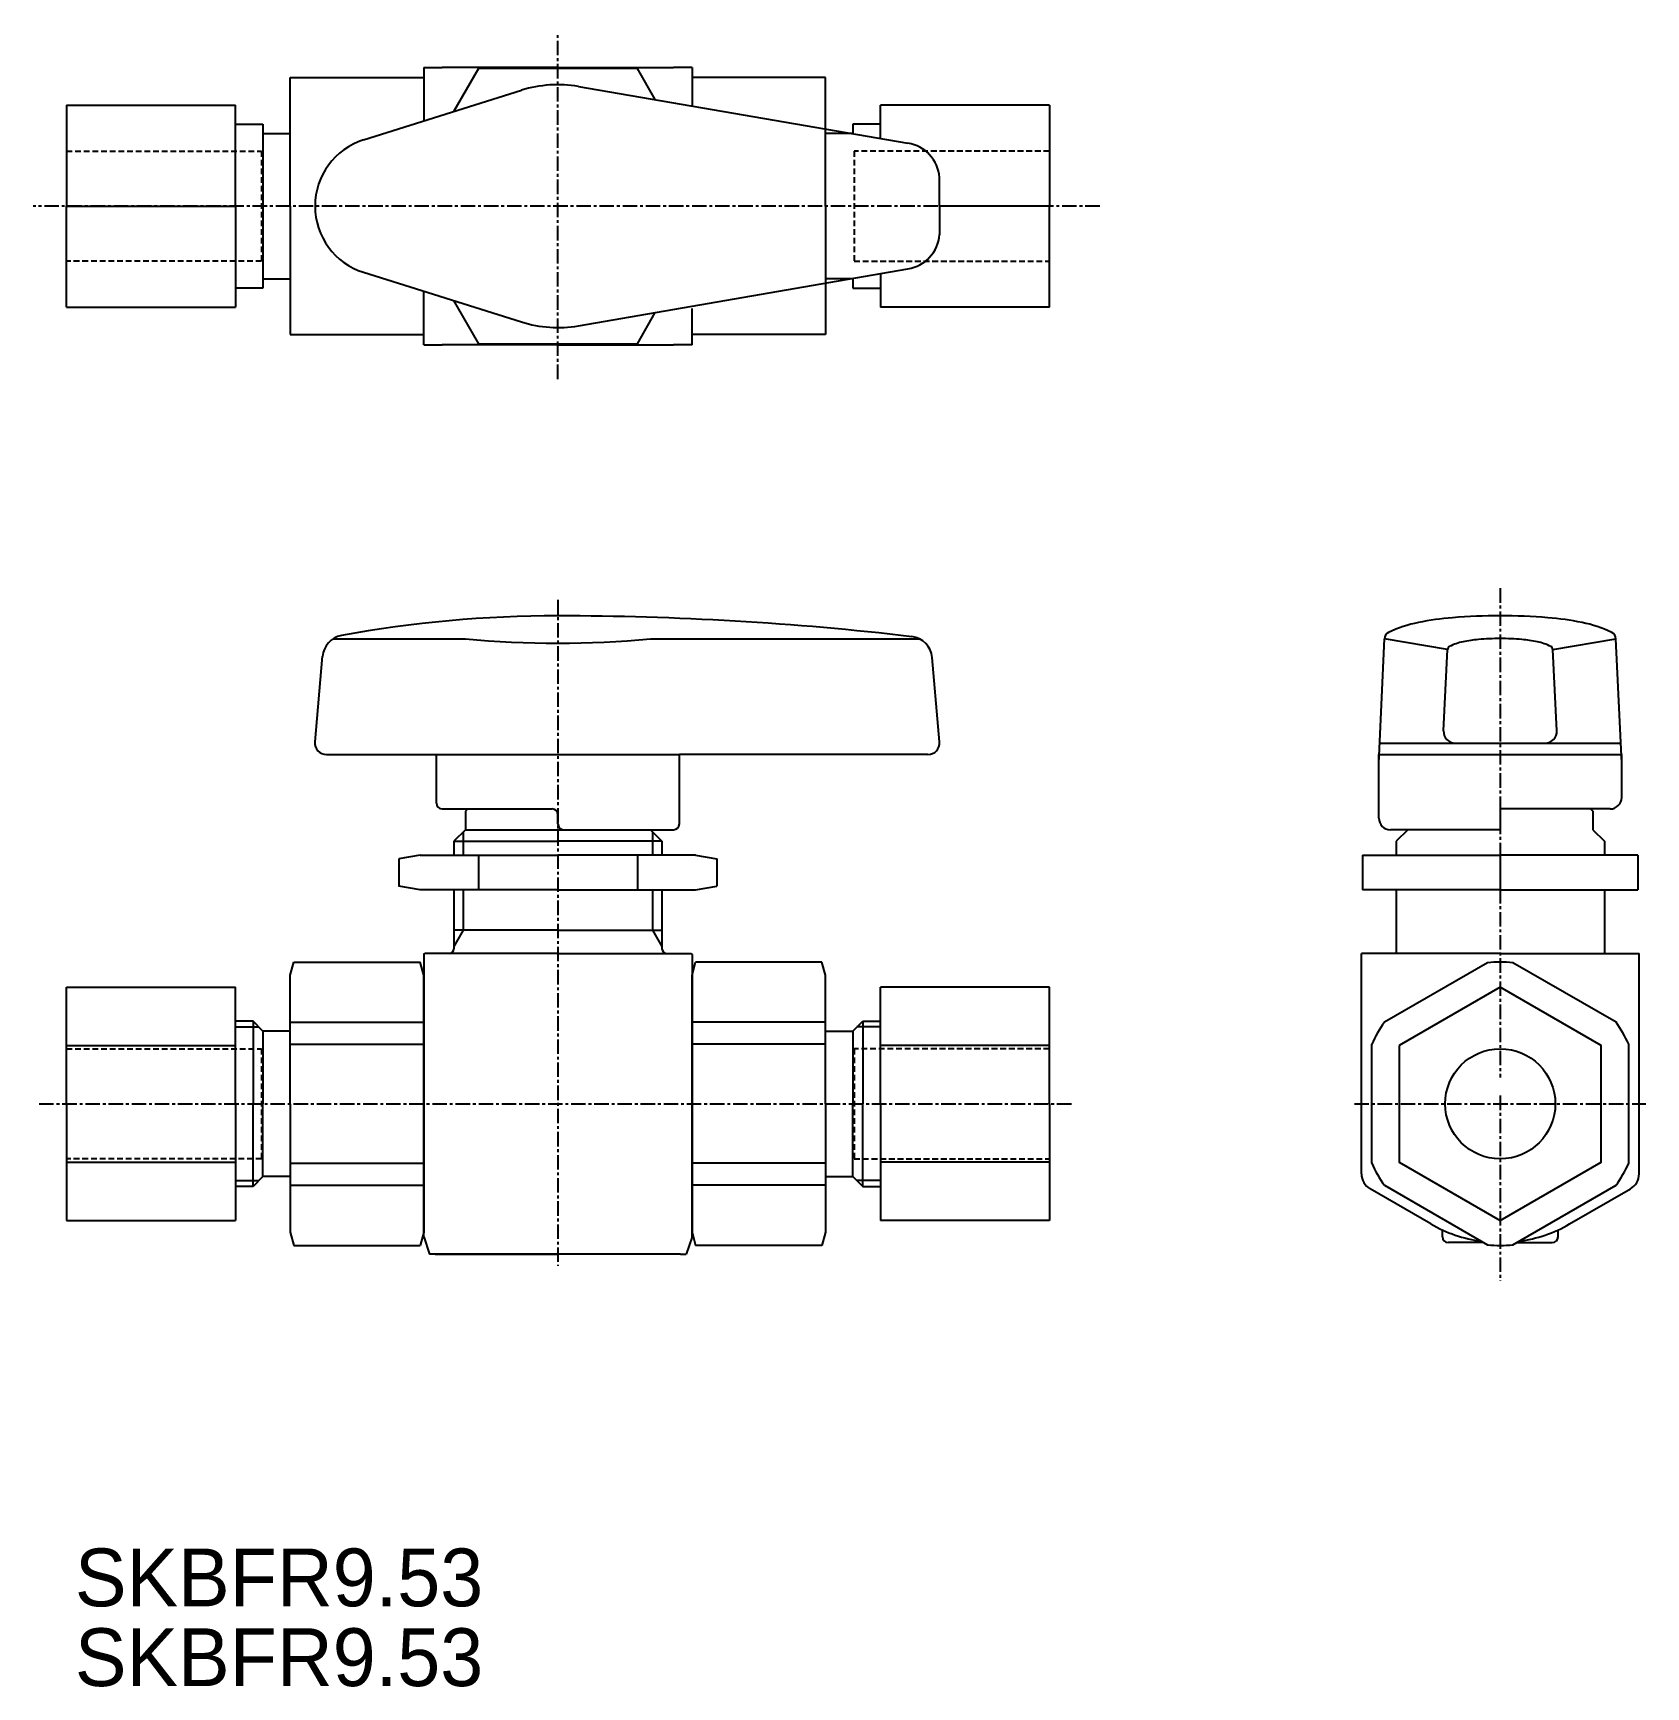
# Model space of a CAD drawing. Extents: x -73 to 66, y 156 to 299.
import ezdxf

# ---------------------------------------------------------------- set-up
doc = ezdxf.new("R2010")
doc.units = 0
doc.linetypes.add('CENTER', pattern=[2, 1.25, -0.25, 0.25, -0.25])
doc.linetypes.add('DASHED', pattern=[0.75, 0.5, -0.25])
doc.layers.get('0').update_dxf_attribs({"linetype": 'CONTINUOUS'})
doc.layers.add('CENTER', color=1, linetype='CENTER')

msp = doc.modelspace()

# ---------------------------------------------------------------- linework, layer by layer
at = {"color": 7, "linetype": 'CONTINUOUS'}
for p, q in [((-39.44, 296.46), (-39.44, 293.31)), ((-39.44, 296.46), (-37.84, 296.46)), ((-38.94, 296.46), (-37.84, 296.46)), ((-27.84, 296.46), (-37.84, 296.46)), ((-34.71, 296.36), (-36.84, 292.67)), ((-20.97, 296.36), (-34.71, 296.36)), ((-27.84, 296.46), (-17.84, 296.46)), ((-19.42, 293.67), (-20.97, 296.36)), ((-16.24, 296.46), (-17.84, 296.46)), ((-16.24, 296.46), (-16.24, 293.13)), ((-50.98, 284.46), (-50.98, 295.58)), ((-50.98, 295.58), (-39.44, 295.58)), ((-39.44, 295.96), (-39.44, 291.82)), ((-26.07, 294.81), (2.42, 289.89)), ((-4.7, 295.58), (-16.24, 295.58)), ((-4.7, 284.46), (-4.7, 295.58)), ((-44.64, 290.19), (-30.99, 294.48)), ((-70.34, 293.19), (-70.34, 284.46)), ((-70.34, 293.19), (-55.72, 293.19)), ((-55.72, 284.46), (-55.72, 293.19)), ((14.66, 293.19), (0.04, 293.19)), ((0.04, 290.3), (0.04, 293.19)), ((14.66, 293.19), (14.66, 284.46)), ((-55.72, 291.56), (-53.34, 291.56)), ((-53.34, 291.56), (-53.34, 284.46)), ((-53.34, 290.75), (-50.98, 290.75)), ((-2.34, 290.75), (-4.7, 290.75)), ((0.04, 291.56), (-2.34, 291.56)), ((-2.34, 291.56), (-2.34, 290.71)), ((5.16, 284.46), (5.16, 286.93)), ((-70.34, 284.46), (-55.72, 284.46)), ((-70.34, 275.73), (-70.34, 284.46)), ((-55.72, 284.46), (-55.72, 275.73)), ((-53.34, 284.46), (-53.34, 277.36)), ((-50.98, 284.46), (-50.98, 273.35)), ((-4.7, 284.46), (-4.7, 273.35)), ((5.16, 284.46), (5.16, 281.99)), ((14.66, 284.46), (5.16, 284.46)), ((6.66, 284.46), (5.16, 284.46)), ((14.66, 275.73), (14.66, 284.46)), ((-26.07, 274.11), (2.42, 279.04)), ((-53.34, 278.18), (-50.98, 278.18)), ((-44.64, 278.74), (-30.99, 274.45)), ((-2.34, 278.18), (-4.7, 278.18)), ((-2.34, 278.22), (-2.34, 277.36)), ((0.04, 278.63), (0.04, 275.73)), ((-53.34, 277.36), (-55.72, 277.36)), ((-39.44, 272.96), (-39.44, 277.11)), ((-39.44, 272.96), (-39.44, 276.86)), ((-36.87, 276.3), (-34.71, 272.56)), ((-2.34, 277.36), (0.04, 277.36)), ((-70.34, 275.73), (-55.72, 275.73)), ((-39.44, 272.46), (-39.44, 275.62)), ((-20.97, 272.56), (-19.42, 275.25)), ((-16.24, 272.46), (-16.24, 275.62)), ((-16.24, 272.96), (-16.24, 275.62)), ((14.66, 275.73), (0.04, 275.73)), ((-50.98, 273.35), (-39.44, 273.35)), ((-4.7, 273.35), (-16.24, 273.35)), ((-39.44, 272.46), (-37.84, 272.46)), ((-38.94, 272.46), (-37.84, 272.46)), ((-38.94, 272.46), (-37.84, 272.46)), ((-27.84, 272.46), (-37.84, 272.46)), ((-34.71, 272.56), (-20.97, 272.56)), ((-27.84, 272.46), (-17.84, 272.46)), ((-16.74, 272.46), (-17.84, 272.46)), ((-16.24, 272.46), (-17.84, 272.46)), ((-47.29, 247.03), (-35.84, 247.03)), ((-19.84, 247.03), (3.42, 247.03)), ((43.14, 236.28), (43.64, 247.05)), ((49.09, 246.12), (43.64, 247.05)), ((48.74, 239.08), (49.09, 246.12)), ((58.18, 246.12), (63.63, 247.05)), ((58.53, 239.08), (58.18, 246.12)), ((64.14, 236.28), (63.63, 247.05)), ((-48.84, 238.12), (-48.19, 245.53)), ((5.16, 238.12), (4.52, 245.41)), ((43.22, 238.03), (64.05, 238.03)), ((-47.85, 237.03), (-38.34, 237.03)), ((-38.34, 237.03), (-17.34, 237.03)), ((-38.34, 232.83), (-38.34, 237.03)), ((-17.34, 231.03), (-17.34, 237.03)), ((4.16, 237.03), (-17.34, 237.03)), ((43.14, 231.53), (43.14, 237.03)), ((43.17, 237.03), (64.1, 237.03)), ((64.14, 233.33), (64.14, 237.03)), ((-37.84, 232.33), (-28.34, 232.33)), ((-35.64, 232.33), (-35.84, 232.13)), ((-35.84, 232.13), (-35.84, 230.53)), ((-35.84, 231.83), (-35.84, 231.03)), ((-27.84, 231.03), (-27.84, 231.83)), ((61.44, 232.33), (53.64, 232.33)), ((63.14, 232.33), (53.64, 232.33)), ((53.64, 232.33), (53.64, 230.53)), ((53.64, 232.13), (53.64, 230.53)), ((61.44, 232.33), (61.64, 232.13)), ((61.64, 232.13), (61.64, 230.53)), ((-35.84, 230.53), (-36.84, 229.53)), ((-36.03, 230.34), (-36.03, 228.33)), ((-35.84, 230.53), (-17.84, 230.53)), ((-27.34, 230.53), (-19.84, 230.53)), ((-19.84, 230.53), (-18.84, 229.53)), ((-19.65, 230.34), (-19.65, 228.33)), ((53.64, 230.53), (44.14, 230.53)), ((45.64, 230.53), (44.64, 229.53)), ((61.64, 230.53), (62.64, 229.53)), ((-36.84, 229.53), (-27.84, 229.53)), ((-36.84, 229.53), (-36.84, 228.33)), ((-18.84, 229.53), (-27.84, 229.53)), ((-18.84, 229.53), (-18.84, 228.33)), ((44.64, 229.53), (44.64, 228.33)), ((62.64, 229.53), (62.64, 228.33)), ((-39.74, 228.33), (-41.58, 228.01)), ((-41.58, 228.01), (-41.58, 225.66)), ((-39.74, 228.33), (-27.84, 228.33)), ((-34.71, 228.33), (-34.71, 225.33)), ((-15.94, 228.33), (-27.84, 228.33)), ((-20.97, 228.33), (-20.97, 225.33)), ((-15.94, 228.33), (-14.1, 228.01)), ((-14.1, 228.01), (-14.1, 225.66)), ((41.74, 228.33), (53.64, 228.33)), ((41.74, 228.33), (41.74, 225.33)), ((65.54, 228.33), (53.64, 228.33)), ((53.64, 228.33), (53.64, 225.33)), ((65.54, 228.33), (65.54, 225.33)), ((-39.74, 225.33), (-41.58, 225.66)), ((-27.84, 225.33), (-39.74, 225.33)), ((-36.84, 225.33), (-36.84, 220.23)), ((-36.03, 225.33), (-36.03, 221.83)), ((-27.84, 225.33), (-15.94, 225.33)), ((-19.65, 225.33), (-19.65, 221.83)), ((-18.84, 225.33), (-18.84, 220.23)), ((-15.94, 225.33), (-14.1, 225.66)), ((53.64, 225.33), (41.74, 225.33)), ((44.64, 225.33), (44.64, 219.83)), ((53.64, 225.33), (65.54, 225.33)), ((62.64, 225.33), (62.64, 219.83)), ((-27.84, 221.83), (-36.84, 221.83)), ((-36.03, 221.83), (-36.84, 220.42)), ((-27.84, 221.83), (-18.84, 221.83)), ((-19.65, 221.83), (-18.84, 220.42)), ((-50.98, 217.95), (-50.68, 219.08)), ((-50.68, 219.08), (-39.75, 219.08)), ((-39.44, 217.95), (-39.75, 219.08)), ((-39.44, 219.83), (-39.44, 216.13)), ((-39.39, 219.83), (-39.44, 219.78)), ((-39.34, 219.83), (-39.44, 219.73)), ((-39.44, 219.73), (-39.44, 206.83)), ((-27.84, 219.83), (-39.34, 219.83)), ((-27.84, 219.83), (-16.34, 219.83)), ((-16.34, 219.83), (-16.24, 219.73)), ((-16.24, 219.73), (-16.24, 206.83)), ((-16.24, 217.95), (-15.94, 219.08)), ((-5.01, 219.08), (-15.94, 219.08)), ((-4.7, 217.95), (-5.01, 219.08)), ((41.64, 200.77), (41.64, 219.83)), ((53.64, 219.83), (41.64, 219.83)), ((44.24, 219.83), (43.04, 219.83)), ((53.64, 219.83), (65.64, 219.83)), ((63.04, 219.83), (64.24, 219.83)), ((65.64, 200.77), (65.64, 219.83)), ((-50.98, 206.83), (-50.98, 217.95)), ((-39.44, 206.83), (-39.44, 217.95)), ((-39.44, 214.23), (-39.44, 217.95)), ((-16.24, 206.83), (-16.24, 217.95)), ((-16.24, 214.23), (-16.24, 217.95)), ((-4.7, 206.83), (-4.7, 217.95)), ((-70.34, 206.83), (-70.34, 216.91)), ((-70.34, 216.91), (-55.72, 216.91)), ((-55.72, 206.83), (-55.72, 216.91)), ((0.04, 206.83), (0.04, 216.91)), ((14.66, 216.91), (0.04, 216.91)), ((14.66, 206.83), (14.66, 216.91)), ((-54.2, 213.98), (-55.72, 213.98)), ((-55.72, 213.48), (-53.7, 213.48)), ((-54.2, 213.98), (-54.2, 206.83)), ((-53.34, 213.12), (-54.2, 213.98)), ((-53.34, 213.12), (-53.34, 206.83)), ((-50.98, 213.12), (-53.34, 213.12)), ((-50.98, 213.88), (-39.44, 213.88)), ((-4.7, 213.88), (-16.24, 213.88)), ((-4.7, 213.12), (-2.34, 213.12)), ((-2.34, 213.12), (-1.48, 213.98)), ((-2.34, 213.12), (-2.34, 206.83)), ((0.04, 213.48), (-1.98, 213.48)), ((-1.48, 213.98), (-1.48, 206.83)), ((-1.48, 213.98), (0.04, 213.98)), ((-70.34, 211.87), (-55.72, 211.87)), ((-50.98, 211.98), (-39.44, 211.98)), ((-4.7, 211.98), (-16.24, 211.98)), ((14.66, 211.87), (0.04, 211.87)), ((-70.34, 206.83), (-70.34, 196.75)), ((-55.72, 206.83), (-55.72, 196.75)), ((-54.2, 199.69), (-54.2, 206.83)), ((-53.34, 200.55), (-53.34, 206.83)), ((-50.98, 206.83), (-50.98, 195.72)), ((-39.44, 195.33), (-39.44, 206.83)), ((-39.44, 206.83), (-39.44, 195.72)), ((-16.24, 195.33), (-16.24, 206.83)), ((-16.24, 206.83), (-16.24, 195.72)), ((-16.24, 206.83), (-16.24, 195.72)), ((-4.7, 206.83), (-4.7, 195.72)), ((-2.34, 200.55), (-2.34, 206.83)), ((-1.48, 199.69), (-1.48, 206.83)), ((0.04, 206.83), (0.04, 196.75)), ((14.66, 206.83), (14.66, 196.75)), ((-70.34, 201.79), (-55.72, 201.79)), ((-50.98, 201.68), (-39.44, 201.68)), ((-4.7, 201.68), (-16.24, 201.68)), ((14.66, 201.79), (0.04, 201.79)), ((-53.34, 200.55), (-54.2, 199.69)), ((-50.98, 200.55), (-53.34, 200.55)), ((-4.7, 200.55), (-2.34, 200.55)), ((-2.34, 200.55), (-1.48, 199.69)), ((-55.72, 200.19), (-53.7, 200.19)), ((-54.2, 199.69), (-55.72, 199.69)), ((-50.98, 199.78), (-39.44, 199.78)), ((-39.44, 199.43), (-39.44, 195.72)), ((-4.7, 199.78), (-16.24, 199.78)), ((-16.24, 199.43), (-16.24, 195.72)), ((0.04, 200.19), (-1.98, 200.19)), ((-1.48, 199.69), (0.04, 199.69)), ((47.64, 196.44), (42.39, 199.47)), ((59.64, 196.44), (64.89, 199.47)), ((-39.44, 195.33), (-39.44, 197.53)), ((-70.34, 196.75), (-55.72, 196.75)), ((14.66, 196.75), (0.04, 196.75)), ((-50.98, 195.72), (-50.68, 194.58)), ((-50.68, 194.58), (-39.75, 194.58)), ((-39.44, 195.72), (-39.75, 194.58)), ((-39.44, 195.33), (-38.94, 193.83)), ((-16.24, 195.33), (-16.74, 193.83)), ((-16.24, 195.72), (-15.94, 194.58)), ((-5.01, 194.58), (-15.94, 194.58)), ((-4.7, 195.72), (-5.01, 194.58)), ((48.64, 195.33), (48.64, 195.92)), ((52.19, 194.83), (49.14, 194.83)), ((55.08, 194.83), (58.14, 194.83)), ((58.64, 195.33), (58.64, 195.92)), ((-38.44, 193.83), (-38.94, 193.83)), ((-17.24, 193.83), (-38.44, 193.83)), ((-38.44, 193.83), (-27.84, 193.83)), ((-17.24, 193.83), (-38.44, 193.83)), ((-17.24, 193.83), (-27.84, 193.83)), ((-17.24, 193.83), (-16.74, 193.83))]:
    msp.add_line(p, q, dxfattribs=at)
at = {"color": 3, "linetype": 'DASHED'}
for p, q in [((-70.34, 289.22), (-53.46, 289.22)), ((-53.46, 289.22), (-53.46, 279.7)), ((14.66, 289.22), (-2.22, 289.22)), ((-2.22, 289.22), (-2.22, 279.7)), ((-53.46, 279.7), (-70.34, 279.7)), ((-2.22, 279.7), (14.66, 279.7)), ((-70.34, 211.59), (-53.46, 211.59)), ((-53.46, 211.59), (-53.46, 202.07)), ((14.66, 211.59), (-2.22, 211.59)), ((-2.22, 211.59), (-2.22, 202.07)), ((-53.46, 202.07), (-70.34, 202.07)), ((-2.22, 202.07), (14.66, 202.07))]:
    msp.add_line(p, q, dxfattribs=at)
at = {"color": 7, "linetype": 'CONTINUOUS', "flags": 128}
for points in [[(53.64, 249.03, 0.020431), (49.51, 248.86, 0.028378), (46.56, 248.45, 0.062618), (43.98, 247.59, 0.289032), (43.64, 247.05, 0.009664), (43.64, 247.03, 0.062618)], [(63.63, 247.05, 0.289032), (63.29, 247.59, 0.062618), (60.71, 248.45, 0.028378), (57.76, 248.86, 0.020431), (53.64, 249.03, 0.020431)], [(58.18, 246.12, 0.284649), (58.02, 246.38, 0.064681), (56.85, 246.78, 0.02952), (55.51, 246.98, 0.021285), (53.64, 247.06, 0.021285), (51.76, 246.98, 0.02952), (50.42, 246.78, 0.064681), (49.25, 246.38, 0.284649), (49.09, 246.12, 0.284649)], [(63.63, 247.03, 0.009664), (63.63, 247.05, 0.289032)]]:
    msp.add_lwpolyline(points, format="xyb", dxfattribs=at)
for points in [[(52.54, 219.03), (43.62, 213.88)], [(63.65, 213.88), (54.73, 219.03)], [(42.52, 211.98), (42.52, 201.68)], [(64.75, 201.68), (64.75, 211.98)], [(43.62, 199.78), (52.54, 194.63)], [(54.73, 194.63), (63.65, 199.78)]]:
    msp.add_lwpolyline(points, dxfattribs=at)
msp.add_lwpolyline([(44.91, 211.87), (44.91, 201.79), (53.64, 196.75), (62.37, 201.79), (62.37, 211.87), (53.64, 216.91)], close=True, dxfattribs=at)
at = {"color": 7, "linetype": 'CONTINUOUS'}
msp.add_circle((53.64, 206.83), 4.76, dxfattribs=at)
for centre, radius, start, end in [((-27.84, 284.46), 10.5, 80.2795, 107.4576), ((-42.84, 284.46), 6, 107.4576, 180), ((1.94, 286.71), 3.22, 4.0757, 81.4268), ((-42.84, 284.46), 6, 180, 252.5424), ((1.94, 282.22), 3.22, 278.5732, 355.9243), ((-27.84, 284.46), 10.5, 252.5424, 279.7205), ((-27.84, 145.74), 103.29, 89.9999, 100.4437), ((-28.1, -15.71), 264.74, 83.3062, 89.9446), ((-46.2, 245.35), 2, 100.4966, 175), ((-47.15, 246.03), 1, 90, 95.1815), ((-27.84, 332.86), 86.2, 264.6749, 275.3251), ((2.53, 245.24), 2, 5, 83.2854), ((49.74, 239.03), 1, 177.1488, 270), ((57.53, 239.03), 1, 270, 2.8512), ((-47.85, 238.03), 1, 175, 270), ((4.16, 238.03), 1, 270, 5), ((63.14, 233.33), 1, 270, 0), ((-37.84, 232.83), 0.5, 180, 270), ((-28.34, 231.83), 0.5, 0, 90), ((-27.34, 231.03), 0.5, 180, 270), ((-17.84, 231.03), 0.5, 270, 0), ((44.14, 231.53), 1, 180, 270), ((-37.24, 220.23), 0.4, 270, 0), ((-18.44, 220.23), 0.4, 180, 270), ((53.64, 206.83), 12.25, 84.8587, 95.1413), ((53.64, 206.83), 12.25, 144.8587, 155.1413), ((53.64, 206.83), 12.25, 24.8587, 35.1413), ((53.64, 206.83), 12.25, 204.8587, 215.1413), ((53.64, 206.83), 12.25, 324.8587, 335.1413), ((43.14, 200.77), 1.5, 180, 240), ((64.14, 200.77), 1.5, 300, 0), ((53.64, 206.83), 12, 240, 262.1424), ((53.64, 206.83), 12, 277.8576, 300), ((49.14, 195.33), 0.5, 180, 270), ((53.64, 206.83), 12.25, 264.8587, 275.1413), ((58.14, 195.33), 0.5, 270, 0)]:
    msp.add_arc(centre, radius, start, end, dxfattribs=at)
at = {"layer": 'CENTER', "color": 1, "linetype": 'CENTER'}
for p, q in [((-27.84, 269.5), (-27.84, 299.42)), ((19.01, 284.46), (-73.22, 284.46)), ((-27.84, 250.4), (-27.84, 192.83)), ((53.64, 251.41), (53.64, 209.11)), ((53.64, 207.54), (53.64, 191.53)), ((-72.69, 206.83), (16.62, 206.83)), ((41.04, 206.83), (66.24, 206.83))]:
    msp.add_line(p, q, dxfattribs=at)

# ---------------------------------------------------------------- texts
at = {"color": 7, "linetype": 'CONTINUOUS'}
for p in [(-69.6, 163.37), (-69.6, 156.47)]:
    msp.add_text('SKBFR9.53', height=5, dxfattribs=at).set_placement(p)

doc.saveas('drawing.dxf')
